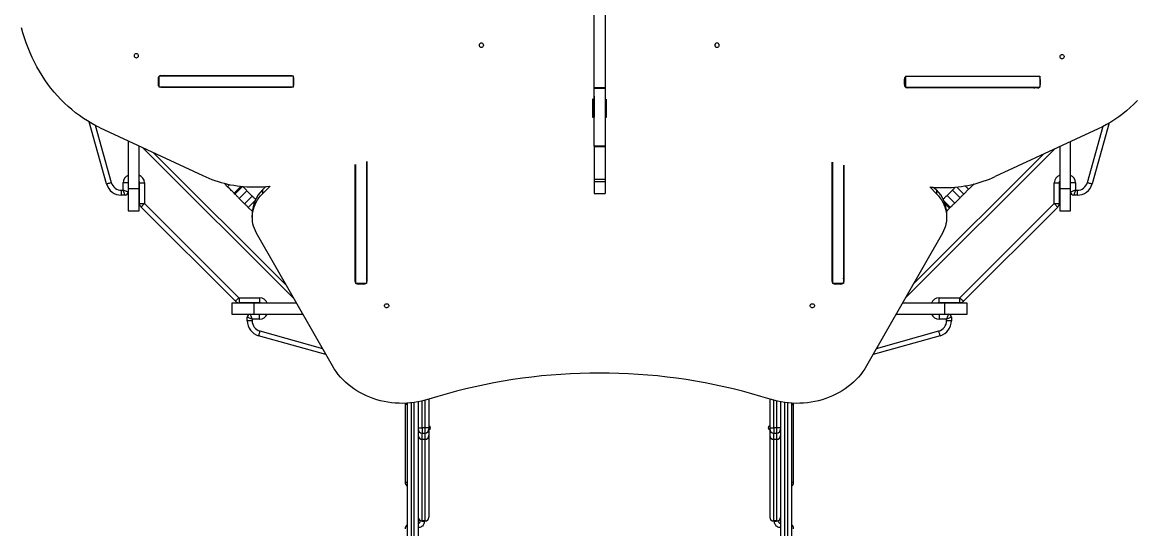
# Model space of a CAD drawing. Header units: millimetres. Extents: x -4205 to 5426, y -5663 to 3364.
# Drawn here: x -1367 to 783, y -961 to 18 of the extents above; entities that cross this region are included whole.
import ezdxf

# ---------------------------------------------------------------- set-up
doc = ezdxf.new("R2010")
doc.units = ezdxf.units.MM
for name, color, linetype in [('DIKOM_ОБЪЕКТ', 7, 'Continuous'), ('DIKOM_РАЗМЕР_ЗОНА', 7, 'Continuous'), ('DIKOM_РАЗМЕР_ОБЪЕКТА', 7, 'Continuous')]:
    doc.layers.add(name, color=color, linetype=linetype)
doc.styles.add('style1', font='arial.ttf', dxfattribs={"width": 0.8})
doc.dimstyles.new('1-50', dxfattribs={"dimtxt": 300, "dimasz": 200, "dimexe": 100, "dimexo": 0, "dimgap": 100, "dimtad": 1, "dimtxsty": 'style1', "dimcen": 200, "dimclrd": 7, "dimclre": 7, "dimclrt": 7, "dimadec": 1, "dimazin": 2, "dimtfac": 1, "dimtmove": 0, "dimatfit": 2, "dimfxl": 0, "dimlwd": 25, "dimlwe": 18, "dimarcsym": 0})

# ---------------------------------------------------------------- blocks, each defined once
blk = doc.blocks.new('*D9')
at = {"layer": 'Defpoints', "color": 0, "transparency": 16777216}
for p in [(2057.1, 1864), (4819.2, 1864), (-601.5, -2655.5)]:
    blk.add_point(p, dxfattribs=at)
at = {"layer": 'DIKOM_РАЗМЕР_ОБЪЕКТА', "color": 7, "lineweight": 18, "transparency": 16777216}
for p, q in [((2057.1, 1864), (4919.2, 1864)), ((-601.5, -2655.5), (4919.2, -2655.5))]:
    blk.add_line(p, q, dxfattribs=at)
at = {"layer": 'DIKOM_РАЗМЕР_ОБЪЕКТА', "color": 7, "lineweight": 25, "transparency": 16777216}
blk.add_line((4819.2, -2455.5), (4819.2, 1664), dxfattribs=at)
at = {"layer": 'DIKOM_РАЗМЕР_ОБЪЕКТА', "color": 7, "transparency": 16777216}
for points in [[(4785.9, 1664), (4852.6, 1664), (4819.2, 1864)], [(4785.9, -2455.5), (4852.6, -2455.5), (4819.2, -2655.5)]]:
    blk.add_solid(points, dxfattribs=at)
at = {"layer": 'DIKOM_РАЗМЕР_ОБЪЕКТА', "color": 7, "transparency": 16777216, "insert": (4566.1, -395.8), "char_height": 300, "attachment_point": 5, "rotation": 90, "style": 'style1'}
blk.add_mtext('4500', dxfattribs=at)
blk = doc.blocks.new('*D10')
at = {"layer": 'Defpoints', "color": 0, "transparency": 16777216}
for p in [(2415.1, 14.1), (-2704.9, -50.9), (2415.1, -4979.3)]:
    blk.add_point(p, dxfattribs=at)
at = {"layer": 'DIKOM_РАЗМЕР_ОБЪЕКТА', "color": 7, "lineweight": 18, "transparency": 16777216}
for p, q in [((2415.1, 14.1), (2415.1, -5079.3)), ((-2704.9, -50.9), (-2704.9, -5079.3))]:
    blk.add_line(p, q, dxfattribs=at)
at = {"layer": 'DIKOM_РАЗМЕР_ОБЪЕКТА', "color": 7, "lineweight": 25, "transparency": 16777216}
blk.add_line((-2504.9, -4979.3), (2215.1, -4979.3), dxfattribs=at)
at = {"layer": 'DIKOM_РАЗМЕР_ОБЪЕКТА', "color": 7, "transparency": 16777216}
for points in [[(-2504.9, -4946), (-2504.9, -5012.6), (-2704.9, -4979.3)], [(2215.1, -4946), (2215.1, -5012.6), (2415.1, -4979.3)]]:
    blk.add_solid(points, dxfattribs=at)
at = {"layer": 'DIKOM_РАЗМЕР_ОБЪЕКТА', "color": 7, "transparency": 16777216, "insert": (-218.1, -4726.1), "char_height": 300, "attachment_point": 5, "style": 'style1'}
blk.add_mtext('5100', dxfattribs=at)
blk = doc.blocks.new('*D11')
at = {"layer": 'Defpoints', "color": 0, "transparency": 16777216}
for p in [(2415.1, 3364), (-889.6, -4155.5), (5326.1, -4155.5)]:
    blk.add_point(p, dxfattribs=at)
at = {"layer": 'DIKOM_РАЗМЕР_ЗОНА', "color": 7, "lineweight": 18, "transparency": 16777216}
for p, q in [((2415.1, 3364), (5426.1, 3364)), ((-889.6, -4155.5), (5426.1, -4155.5))]:
    blk.add_line(p, q, dxfattribs=at)
at = {"layer": 'DIKOM_РАЗМЕР_ЗОНА', "color": 7, "lineweight": 25, "transparency": 16777216}
blk.add_line((5326.1, 3164), (5326.1, -3955.5), dxfattribs=at)
at = {"layer": 'DIKOM_РАЗМЕР_ЗОНА', "color": 7, "transparency": 16777216}
for points in [[(5292.8, 3164), (5359.4, 3164), (5326.1, 3364)], [(5292.8, -3955.5), (5359.4, -3955.5), (5326.1, -4155.5)]]:
    blk.add_solid(points, dxfattribs=at)
at = {"layer": 'DIKOM_РАЗМЕР_ЗОНА', "color": 7, "transparency": 16777216, "insert": (5072.9, -395.8), "char_height": 300, "attachment_point": 5, "rotation": 90, "style": 'style1'}
blk.add_mtext('7500', dxfattribs=at)
blk = doc.blocks.new('*D12')
at = {"layer": 'Defpoints', "color": 0, "transparency": 16777216}
for p in [(-4204.9, 38.2), (3915.1, 38.2), (3915.1, -5562.7)]:
    blk.add_point(p, dxfattribs=at)
at = {"layer": 'DIKOM_РАЗМЕР_ЗОНА', "color": 7, "lineweight": 18, "transparency": 16777216}
for p, q in [((-4204.9, 38.2), (-4204.9, -5662.7)), ((3915.1, 38.2), (3915.1, -5662.7))]:
    blk.add_line(p, q, dxfattribs=at)
at = {"layer": 'DIKOM_РАЗМЕР_ЗОНА', "color": 7, "lineweight": 25, "transparency": 16777216}
blk.add_line((-4004.9, -5562.7), (3715.1, -5562.7), dxfattribs=at)
at = {"layer": 'DIKOM_РАЗМЕР_ЗОНА', "color": 7, "transparency": 16777216}
for points in [[(-4004.9, -5529.4), (-4004.9, -5596), (-4204.9, -5562.7)], [(3715.1, -5529.4), (3715.1, -5596), (3915.1, -5562.7)]]:
    blk.add_solid(points, dxfattribs=at)
at = {"layer": 'DIKOM_РАЗМЕР_ЗОНА', "color": 7, "transparency": 16777216, "insert": (-144.9, -5309.5), "char_height": 300, "attachment_point": 5, "style": 'style1'}
blk.add_mtext('8100', dxfattribs=at)

msp = doc.modelspace()

# ---------------------------------------------------------------- linework, layer by layer
at = {"layer": 'DIKOM_ОБЪЕКТ', "color": 7, "linetype": 'Continuous', "lineweight": 15}
for p, q in [((-262.625, -108.251), (-262.625, 264.619)), ((-241.625, 264.619), (-241.625, -108.251)), ((-1103.179, -106.851), (-1103.179, -85.851)), ((-843.372, -85.851), (-1103.179, -85.851)), ((-847.737, -84.838), (-1099.82, -84.623)), ((-843.372, -106.851), (-843.372, -85.851)), ((338.121, -85.851), (338.121, -106.851)), ((338.121, -85.851), (597.929, -85.851)), ((340.624, -85.851), (341.372, -85.778)), ((341.095, -85.791), (376.519, -85.851)), ((341.372, -85.778), (384.019, -85.851)), ((597.929, -85.851), (597.929, -106.851)), ((-1105.02, -90.618), (-1105.027, -101.018)), ((-1103.179, -101.018), (-1105.027, -101.018)), ((-1103.179, -90.618), (-1105.02, -90.618)), ((-843.372, -106.851), (-1103.179, -106.851)), ((-1099.835, -107.022), (-847.821, -107.238)), ((-1092.335, -107.022), (-1099.835, -107.022)), ((-1092.335, -107.022), (-847.581, -107.232)), ((-842.621, -101.242), (-842.615, -90.842)), ((336.224, -102.169), (336.238, -91.769)), ((338.121, -106.851), (597.929, -106.851)), ((597.929, -92.218), (598.643, -92.218)), ((597.929, -102.618), (598.63, -102.618)), ((598.643, -92.218), (598.63, -102.618)), ((-263.125, -124.168), (-263.125, -146.851)), ((-241.625, -108.251), (-262.625, -108.251)), ((-262.625, -108.251), (-262.625, -108.694)), ((-262.625, -108.694), (-241.625, -108.694)), ((-262.625, -220.803), (-262.625, -108.694)), ((-241.625, -108.694), (-241.625, -108.251)), ((-241.625, -108.694), (-241.625, -220.803)), ((593.426, -108.609), (341.413, -108.178)), ((-266.125, -129.299), (-266.125, -146.851)), ((-266.125, -146.851), (-263.125, -146.851)), ((-266.125, -146.851), (-266.125, -164.851)), ((-263.125, -146.851), (-263.125, -164.851)), ((-241.625, -146.851), (-239.125, -146.851)), ((-239.125, -146.851), (-239.125, -130.299)), ((-239.125, -164.851), (-239.125, -146.851)), ((-266.125, -164.851), (-263.125, -164.851)), ((-241.625, -164.851), (-239.125, -164.851)), ((-1204.594, -293.938), (-1238.101, -174.27)), ((-1226.411, -180.787), (-1195.446, -291.376)), ((-1216.68, -185.596), (-1018.531, -278.057)), ((710.167, -187.636), (511.794, -279.61)), ((689.728, -291.38), (720.151, -182.725)), ((731.834, -176.232), (698.876, -293.942)), ((-1162.859, -210.71), (-1162.859, -303.164)), ((657.141, -303.169), (657.141, -212.221)), ((-1141.859, -303.164), (-1141.859, -220.509)), ((-1134.8, -223.803), (-842.308, -516.295)), ((-1113.588, -233.701), (-857.356, -489.934)), ((-241.625, -220.803), (-262.625, -220.803)), ((-262.625, -220.803), (-262.625, -222.273)), ((-241.625, -222.273), (-262.625, -222.273)), ((-262.625, -222.273), (-262.625, -285.433)), ((-241.625, -220.803), (-241.625, -222.273)), ((-241.625, -222.273), (-241.625, -285.433)), ((337.684, -515.2), (626.419, -226.465)), ((352.731, -488.839), (605.326, -236.245)), ((636.141, -221.958), (636.141, -303.169)), ((-724.325, -482.507), (-724.325, -256.791)), ((-723.625, -256.601), (-723.625, -486.404)), ((-702.625, -250.918), (-702.625, -486.404)), ((-701.925, -250.728), (-701.925, -482.507)), ((196.675, -482.507), (196.675, -251.881)), ((197.375, -252.073), (197.375, -486.404)), ((218.375, -257.813), (218.375, -486.404)), ((219.075, -258.004), (219.075, -482.507)), ((-1172.359, -306.349), (-1172.359, -291.849)), ((-1162.859, -291.849), (-1172.359, -291.849)), ((-1140.859, -291.849), (-1131.359, -291.849)), ((-1140.859, -331.707), (-1140.859, -291.849)), ((-1131.359, -291.849), (-1131.359, -331.707)), ((-970.663, -299.631), (-977.522, -292.772)), ((-970.663, -299.631), (-966.37, -295.338)), ((-958.167, -312.128), (-944.716, -298.677)), ((-956.501, -313.793), (-941.683, -298.974)), ((-921.189, -299.909), (-913.689, -299.909)), ((-903.558, -313.241), (-888.771, -298.455)), ((-903.558, -305.741), (-897.115, -299.298)), ((-241.625, -285.433), (-262.625, -285.433)), ((-262.625, -285.433), (-262.625, -290.092)), ((-241.625, -290.092), (-262.625, -290.092)), ((-262.625, -290.092), (-262.625, -312.323)), ((-241.625, -285.433), (-241.625, -290.092)), ((-241.625, -290.092), (-241.625, -312.323)), ((385.072, -300.005), (398.309, -313.241)), ((393.336, -300.768), (398.309, -305.741)), ((450.803, -313.773), (437.15, -300.12)), ((460.194, -304.381), (453.681, -297.868)), ((625.641, -331.736), (625.641, -291.853)), ((625.641, -291.853), (635.141, -291.853)), ((635.141, -291.853), (635.141, -331.736)), ((666.641, -291.853), (657.141, -291.853)), ((666.641, -291.853), (666.641, -306.353)), ((-1175.706, -306.349), (-1172.359, -306.349)), ((-1175.706, -315.849), (-1175.706, -306.349)), ((-1168.859, -315.849), (-1175.706, -315.849)), ((-1162.859, -303.164), (-1141.859, -303.164)), ((-1162.859, -303.164), (-1162.859, -345.849)), ((-1141.859, -345.849), (-1141.859, -303.164)), ((-956.501, -313.793), (-958.167, -312.128)), ((-948.215, -322.079), (-933.366, -307.23)), ((-937.934, -332.361), (-948.215, -322.079)), ((-937.934, -332.361), (-923.085, -317.511)), ((-923.085, -317.511), (-933.366, -307.23)), ((-903.558, -305.741), (-903.558, -313.241)), ((-262.625, -312.323), (-241.625, -312.323)), ((398.309, -305.741), (398.309, -313.241)), ((407.487, -301.214), (414.987, -301.214)), ((428.8, -306.078), (418.518, -316.359)), ((433.368, -331.208), (418.518, -316.359)), ((443.649, -320.927), (428.8, -306.078)), ((443.649, -320.927), (433.368, -331.208)), ((460.194, -304.381), (450.803, -313.773)), ((636.141, -303.169), (657.141, -303.169)), ((636.141, -303.169), (636.141, -345.853)), ((657.141, -345.853), (657.141, -303.169)), ((669.987, -315.853), (663.141, -315.853)), ((666.641, -306.353), (669.987, -306.353)), ((669.987, -306.353), (669.987, -315.853)), ((-1140.859, -331.707), (-1131.359, -331.707)), ((-955.815, -520.923), (-1137.931, -338.777)), ((-1131.213, -332.061), (-949.097, -514.206)), ((-930.78, -339.515), (-917.955, -326.69)), ((-922.965, -347.329), (-930.78, -339.515)), ((425.082, -339.494), (413.025, -327.438)), ((423.416, -341.16), (414.965, -332.709)), ((425.082, -339.494), (423.416, -341.16)), ((443.349, -514.206), (625.494, -332.09)), ((632.211, -338.808), (450.066, -520.924)), ((625.641, -331.736), (635.141, -331.736)), ((-1162.859, -345.849), (-1141.859, -345.849)), ((-923.083, -351.097), (-923.083, -358.597)), ((417.834, -358.597), (417.834, -351.097)), ((636.141, -345.853), (657.141, -345.853)), ((-768.244, -646.047), (-914.799, -389.299)), ((409.55, -389.299), (262.995, -646.047)), ((-702.625, -486.404), (-723.625, -486.404)), ((-718.325, -486.404), (-718.325, -487.703)), ((-707.925, -487.703), (-718.325, -487.703)), ((-707.925, -486.404), (-707.925, -487.703)), ((218.375, -486.404), (197.375, -486.404)), ((202.675, -486.404), (202.675, -487.703)), ((213.075, -487.703), (202.675, -487.703)), ((213.075, -486.404), (213.075, -487.703)), ((-948.744, -514.352), (-908.86, -514.352)), ((-948.744, -514.352), (-948.744, -523.852)), ((-908.86, -514.352), (-908.86, -523.852)), ((403.137, -514.352), (442.995, -514.352)), ((403.137, -523.852), (403.137, -514.352)), ((442.995, -523.852), (442.995, -514.352)), ((-962.86, -524.852), (-962.86, -545.852)), ((-920.176, -524.852), (-962.86, -524.852)), ((-908.86, -523.852), (-948.744, -523.852)), ((-920.176, -524.852), (-920.176, -545.852)), ((-837.424, -524.852), (-920.176, -524.852)), ((414.453, -524.852), (332.175, -524.852)), ((442.995, -523.852), (403.137, -523.852)), ((414.453, -545.852), (414.453, -524.852)), ((457.137, -524.852), (414.453, -524.852)), ((457.137, -545.852), (457.137, -524.852)), ((-962.86, -545.852), (-920.176, -545.852)), ((-932.86, -558.698), (-932.86, -551.852)), ((-923.36, -558.698), (-932.86, -558.698)), ((-923.36, -555.352), (-923.36, -558.698)), ((-908.86, -555.352), (-923.36, -555.352)), ((-920.176, -545.852), (-825.436, -545.852)), ((-908.86, -555.352), (-908.86, -545.852)), ((320.187, -545.852), (414.453, -545.852)), ((403.137, -545.852), (403.137, -555.352)), ((417.637, -555.352), (403.137, -555.352)), ((414.453, -545.852), (457.137, -545.852)), ((417.637, -558.698), (417.637, -555.352)), ((427.137, -558.698), (417.637, -558.698)), ((427.137, -551.852), (427.137, -558.698)), ((-908.387, -578.439), (-787.517, -612.283)), ((282.358, -612.125), (402.665, -578.439)), ((-780.814, -624.025), (-910.949, -587.587)), ((405.226, -587.587), (275.655, -623.867)), ((-627.859, -720.852), (-627.859, -870.852)), ((-623.859, -720.852), (-627.859, -720.852)), ((-623.859, -718.1), (-623.859, -1547.852)), ((-615.859, -1547.852), (-615.859, -717.454)), ((-610.859, -716.859), (-610.859, -1547.852)), ((-602.859, -715.595), (-602.859, -1547.852)), ((-602.859, -715.595), (-602.859, -765.852)), ((-594.859, -765.852), (-594.859, -713.935)), ((-589.859, -712.691), (-589.859, -765.852)), ((-581.859, -710.355), (-581.859, -765.852)), ((76.141, -710.206), (76.141, -765.852)), ((84.141, -765.852), (84.141, -712.566)), ((89.141, -713.826), (89.141, -765.852)), ((97.141, -715.508), (97.141, -1547.852)), ((97.141, -715.508), (97.141, -765.852)), ((105.141, -1547.852), (105.141, -716.795)), ((110.141, -717.404), (110.141, -1547.852)), ((118.141, -718.072), (118.141, -1547.852)), ((118.141, -720.852), (122.141, -720.852)), ((122.141, -870.852), (122.141, -720.852)), ((-602.859, -765.852), (-594.859, -765.852)), ((-594.859, -765.852), (-594.859, -775.852)), ((-589.859, -765.852), (-594.859, -765.852)), ((-589.859, -765.852), (-589.859, -775.852)), ((-581.859, -765.852), (-589.859, -765.852)), ((76.141, -765.852), (84.141, -765.852)), ((84.141, -765.852), (84.141, -775.852)), ((89.141, -765.852), (84.141, -765.852)), ((89.141, -765.852), (89.141, -775.852)), ((97.141, -765.852), (89.141, -765.852)), ((-594.859, -775.852), (-589.859, -775.852)), ((-594.859, -787.914), (-594.859, -775.852)), ((-594.859, -787.914), (-589.859, -787.914)), ((-594.859, -945.747), (-594.859, -787.914)), ((-589.859, -775.852), (-589.859, -787.914)), ((-589.859, -787.914), (-589.859, -945.747)), ((-581.859, -780.396), (-581.859, -938.229)), ((76.141, -780.396), (76.141, -938.229)), ((84.141, -775.852), (89.141, -775.852)), ((84.141, -787.914), (84.141, -775.852)), ((84.141, -787.914), (89.141, -787.914)), ((84.141, -945.747), (84.141, -787.914)), ((89.141, -775.852), (89.141, -787.914)), ((89.141, -787.914), (89.141, -945.747)), ((-627.859, -870.852), (-623.859, -870.852)), ((118.141, -870.852), (122.141, -870.852)), ((-589.859, -945.747), (-594.859, -945.747)), ((-594.859, -945.747), (-594.859, -946.35)), ((-589.859, -945.747), (-589.859, -946.35)), ((89.141, -945.747), (84.141, -945.747)), ((84.141, -945.747), (84.141, -946.35)), ((89.141, -945.747), (89.141, -946.35)), ((-594.859, -946.35), (-589.859, -946.35)), ((84.141, -946.35), (89.141, -946.35))]:
    msp.add_line(p, q, dxfattribs=at)
at = {"layer": 'DIKOM_ОБЪЕКТ', "color": 7, "linetype": 'Continuous', "lineweight": 15, "flags": 128}
for points in [[(-1216.68, -185.596), (-1224.966, -181.536), (-1233.125, -177.146), (-1241.148, -172.433), (-1249.024, -167.401), (-1256.745, -162.058), (-1264.301, -156.409), (-1271.682, -150.461), (-1278.881, -144.222), (-1285.888, -137.698), (-1292.696, -130.898), (-1299.295, -123.829), (-1305.679, -116.501), (-1311.838, -108.922), (-1317.767, -101.102), (-1323.457, -93.048), (-1328.903, -84.772), (-1334.097, -76.283), (-1339.033, -67.592), (-1343.705, -58.708), (-1348.108, -49.643), (-1352.236, -40.407), (-1356.085, -31.011), (-1359.65, -21.467), (-1362.926, -11.787), (-1365.91, -1.981), (-1368.598, 7.939)], [(-480.619, -21.451), (-479.546, -21.63), (-478.559, -22.151), (-477.74, -22.972), (-477.154, -24.026), (-476.85, -25.228), (-476.85, -26.481), (-477.157, -27.682), (-477.744, -28.735), (-478.564, -29.555), (-479.551, -30.074), (-480.625, -30.251), (-481.698, -30.072), (-482.684, -29.551), (-483.503, -28.73), (-484.089, -27.676), (-484.394, -26.474), (-484.393, -25.222), (-484.087, -24.02), (-483.5, -22.967), (-482.68, -22.148), (-481.693, -21.629), (-480.619, -21.451)], [(-25.635, -30.25), (-26.708, -30.07), (-27.694, -29.548), (-28.513, -28.727), (-29.098, -27.672), (-29.402, -26.47), (-29.4, -25.218), (-29.093, -24.017), (-28.505, -22.964), (-27.684, -22.145), (-26.697, -21.627), (-25.623, -21.45), (-24.55, -21.63), (-23.564, -22.152), (-22.746, -22.974), (-22.161, -24.029), (-21.857, -25.231), (-21.858, -26.483), (-22.165, -27.684), (-22.753, -28.737), (-23.574, -29.555), (-24.561, -30.074), (-25.635, -30.25)], [(-1146.991, -41.882), (-1145.918, -42.061), (-1144.932, -42.582), (-1144.112, -43.403), (-1143.527, -44.457), (-1143.222, -45.659), (-1143.223, -46.911), (-1143.529, -48.113), (-1144.116, -49.166), (-1144.936, -49.985), (-1145.923, -50.504), (-1146.997, -50.682), (-1148.07, -50.503), (-1149.057, -49.981), (-1149.876, -49.161), (-1150.461, -48.107), (-1150.766, -46.905), (-1150.765, -45.652), (-1150.459, -44.451), (-1149.872, -43.398), (-1149.052, -42.578), (-1148.065, -42.059), (-1146.991, -41.882)], [(-29.379, -25.07), (-29.357, -25.225), (-29.319, -25.857)], [(640.697, -52.389), (639.623, -52.209), (638.637, -51.687), (637.819, -50.866), (637.234, -49.811), (636.93, -48.609), (636.931, -47.357), (637.238, -46.156), (637.826, -45.103), (638.647, -44.284), (639.634, -43.766), (640.708, -43.589), (641.781, -43.77), (642.767, -44.291), (643.586, -45.113), (644.171, -46.168), (644.475, -47.37), (644.473, -48.622), (644.166, -49.823), (643.578, -50.876), (642.758, -51.694), (641.77, -52.213), (640.697, -52.389)], [(-1099.835, -107.022), (-1100.848, -106.906), (-1101.063, -106.851)], [(-1092.335, -107.022), (-1093.348, -106.906), (-1093.563, -106.851)], [(-845.982, -106.851), (-846.807, -107.123), (-847.821, -107.238)], [(786.296, -133.124), (779.475, -139.908), (772.455, -146.415), (765.243, -152.637), (757.849, -158.567), (750.282, -164.197), (742.55, -169.522), (734.663, -174.534), (726.63, -179.227), (718.462, -183.596), (710.167, -187.636)], [(-1204.594, -293.938), (-1204.419, -293.888), (-1203.898, -293.743), (-1203.053, -293.506), (-1201.915, -293.187), (-1200.529, -292.799), (-1198.947, -292.356), (-1197.231, -291.876), (-1195.446, -291.376)], [(-958.167, -312.128), (-959.353, -310.942), (-960.692, -309.602), (-962.164, -308.13), (-963.747, -306.548), (-965.414, -304.88), (-967.141, -303.154), (-968.899, -301.395), (-970.663, -299.631)], [(-933.366, -307.23), (-934.552, -306.044), (-935.724, -304.872), (-936.865, -303.73), (-937.963, -302.633), (-939.003, -301.592), (-939.973, -300.623), (-940.859, -299.736), (-941.652, -298.944)], [(434.512, -300.365), (434.391, -300.487), (433.534, -301.343), (432.637, -302.241), (431.707, -303.171), (430.752, -304.126), (429.78, -305.097), (428.8, -306.078)], [(470.323, -294.253), (468.941, -295.634), (467.567, -297.009), (466.213, -298.362), (464.893, -299.682), (463.62, -300.956), (462.404, -302.171), (461.259, -303.317), (460.194, -304.381)], [(689.728, -291.38), (691.512, -291.88), (693.228, -292.361), (694.81, -292.803), (696.196, -293.192), (697.334, -293.51), (698.179, -293.747), (698.7, -293.893), (698.876, -293.942)], [(-1162.859, -309.849), (-1163.004, -309.795), (-1163.432, -309.638), (-1164.132, -309.38), (-1165.082, -309.03), (-1166.253, -308.598), (-1167.609, -308.099), (-1169.11, -307.546), (-1170.71, -306.956), (-1172.359, -306.349)], [(-1168.859, -315.849), (-1168.913, -315.704), (-1169.07, -315.276), (-1169.328, -314.576), (-1169.678, -313.626), (-1170.11, -312.455), (-1170.609, -311.099), (-1171.162, -309.598), (-1171.752, -307.998), (-1172.359, -306.349)], [(-948.215, -322.079), (-949.402, -320.893), (-950.573, -319.721), (-951.715, -318.58), (-952.813, -317.482), (-953.853, -316.442), (-954.822, -315.472), (-955.709, -314.586), (-956.501, -313.793)], [(-916.673, -323.923), (-916.685, -323.911), (-917.494, -323.102), (-918.35, -322.245), (-919.248, -321.348), (-920.178, -320.418), (-921.133, -319.463), (-922.105, -318.491), (-923.085, -317.511)], [(-914.799, -389.299), (-917.073, -384.945), (-918.994, -380.465), (-920.554, -375.881), (-921.745, -371.215), (-922.563, -366.489), (-923.002, -361.725), (-923.061, -356.946), (-922.739, -352.176), (-922.039, -347.436), (-920.962, -342.749), (-919.515, -338.137), (-917.705, -333.623), (-915.54, -329.227), (-913.029, -324.971), (-910.186, -320.876), (-907.024, -316.959), (-903.558, -313.241)], [(398.309, -313.241), (401.775, -316.959), (404.937, -320.876), (407.78, -324.971), (410.291, -329.227), (412.456, -333.623), (414.266, -338.137), (415.713, -342.749), (416.79, -347.436), (417.49, -352.176), (417.812, -356.946), (417.753, -361.725), (417.314, -366.489), (416.496, -371.215), (415.305, -375.881), (413.745, -380.465), (411.824, -384.945), (409.55, -389.299)], [(418.518, -316.359), (417.332, -317.545), (416.161, -318.717), (415.019, -319.858), (413.921, -320.956), (412.881, -321.996), (411.911, -322.966), (411.268, -323.609)], [(450.803, -313.773), (450.049, -314.527), (449.24, -315.336), (448.383, -316.193), (447.486, -317.09), (446.556, -318.02), (445.601, -318.975), (444.629, -319.947), (443.649, -320.927)], [(666.641, -306.353), (664.787, -307.036), (663.005, -307.692), (661.363, -308.297), (659.923, -308.828), (658.742, -309.263), (657.864, -309.586), (657.323, -309.786), (657.141, -309.853)], [(666.641, -306.353), (665.958, -308.206), (665.301, -309.988), (664.696, -311.631), (664.166, -313.07), (663.731, -314.252), (663.407, -315.13), (663.208, -315.67), (663.141, -315.853)], [(-1131.213, -332.061), (-1132.524, -333.371), (-1133.784, -334.631), (-1134.945, -335.792), (-1135.963, -336.81), (-1136.799, -337.645), (-1137.42, -338.266), (-1137.802, -338.648), (-1137.931, -338.777)], [(-930.78, -339.515), (-931.534, -338.76), (-932.343, -337.952), (-933.2, -337.095), (-934.097, -336.197), (-935.027, -335.267), (-935.982, -334.312), (-936.954, -333.341), (-937.934, -332.361)], [(423.416, -341.16), (422.23, -342.346), (420.891, -343.685), (419.418, -345.157), (417.836, -346.74), (417.687, -346.889)], [(433.368, -331.208), (432.181, -332.394), (431.01, -333.566), (429.868, -334.708), (428.77, -335.805), (427.73, -336.846), (426.761, -337.815), (425.874, -338.702), (425.082, -339.494)], [(625.494, -332.09), (626.805, -333.401), (628.065, -334.661), (629.226, -335.822), (630.244, -336.84), (631.079, -337.676), (631.7, -338.297), (632.082, -338.679), (632.211, -338.808)], [(-949.097, -514.206), (-950.408, -515.516), (-951.668, -516.776), (-952.829, -517.937), (-953.847, -518.955), (-954.683, -519.791), (-955.304, -520.411), (-955.686, -520.794), (-955.815, -520.923)], [(443.349, -514.206), (444.659, -515.516), (445.919, -516.777), (447.081, -517.938), (448.099, -518.956), (448.934, -519.792), (449.555, -520.413), (449.937, -520.795), (450.066, -520.924)], [(-668.025, -529.706), (-667.847, -528.632), (-667.326, -527.645), (-666.506, -526.826), (-665.453, -526.239), (-664.251, -525.934), (-662.999, -525.934), (-661.797, -526.239), (-660.744, -526.826), (-659.923, -527.645), (-659.403, -528.632), (-659.225, -529.706), (-659.403, -530.779), (-659.923, -531.766), (-660.744, -532.585), (-661.797, -533.172), (-662.999, -533.477), (-664.251, -533.477), (-665.453, -533.172), (-666.506, -532.585), (-667.326, -531.766), (-667.847, -530.779), (-668.025, -529.706)], [(153.975, -529.706), (154.153, -528.632), (154.674, -527.645), (155.494, -526.826), (156.547, -526.239), (157.749, -525.934), (159.001, -525.934), (160.203, -526.239), (161.256, -526.826), (162.077, -527.645), (162.597, -528.632), (162.775, -529.706), (162.597, -530.779), (162.077, -531.766), (161.256, -532.585), (160.203, -533.172), (159.001, -533.477), (157.749, -533.477), (156.547, -533.172), (155.494, -532.585), (154.674, -531.766), (154.153, -530.779), (153.975, -529.706)], [(-923.36, -555.352), (-925.213, -554.669), (-926.995, -554.013), (-928.638, -553.408), (-930.078, -552.877), (-931.259, -552.442), (-932.137, -552.119), (-932.677, -551.919), (-932.86, -551.852)], [(-923.36, -555.352), (-924.043, -553.499), (-924.699, -551.717), (-925.305, -550.074), (-925.835, -548.635), (-926.27, -547.453), (-926.594, -546.575), (-926.793, -546.035), (-926.86, -545.852)], [(421.137, -545.852), (421.084, -545.997), (420.926, -546.425), (420.668, -547.125), (420.318, -548.075), (419.887, -549.246), (419.387, -550.602), (418.834, -552.103), (418.245, -553.703), (417.637, -555.352)], [(427.137, -551.852), (426.993, -551.905), (426.564, -552.063), (425.864, -552.321), (424.915, -552.671), (423.744, -553.102), (422.387, -553.602), (420.886, -554.155), (419.287, -554.744), (417.637, -555.352)], [(-908.387, -578.439), (-908.887, -580.224), (-909.368, -581.94), (-909.811, -583.522), (-910.199, -584.908), (-910.517, -586.046), (-910.754, -586.891), (-910.9, -587.412), (-910.949, -587.587)], [(405.226, -587.587), (405.177, -587.412), (405.031, -586.891), (404.794, -586.046), (404.476, -584.908), (404.088, -583.522), (403.645, -581.94), (403.164, -580.224), (402.665, -578.439)], [(-582.119, -710.437), (-589.046, -712.474), (-596.08, -714.215), (-603.204, -715.657), (-610.4, -716.797), (-617.652, -717.631), (-624.942, -718.158), (-632.254, -718.377), (-639.568, -718.287), (-646.87, -717.888), (-654.14, -717.181), (-661.361, -716.168), (-668.517, -714.852), (-675.59, -713.235), (-682.564, -711.321), (-689.422, -709.115), (-696.147, -706.622), (-702.724, -703.848), (-709.138, -700.799), (-715.371, -697.483), (-721.411, -693.909), (-727.242, -690.083), (-732.851, -686.015), (-738.225, -681.716), (-743.35, -677.195), (-748.214, -672.463), (-752.806, -667.531), (-757.115, -662.411), (-761.13, -657.115), (-764.843, -651.656), (-768.244, -646.047)], [(76.87, -710.437), (59.263, -705.013), (41.538, -699.887), (23.7, -695.061), (5.757, -690.539), (-12.284, -686.321), (-30.418, -682.408), (-48.636, -678.803), (-66.932, -675.508), (-85.299, -672.522), (-103.729, -669.847), (-122.217, -667.485), (-140.754, -665.435), (-159.334, -663.7), (-177.949, -662.279), (-196.593, -661.174), (-215.258, -660.384), (-233.938, -659.91), (-252.624, -659.752), (-271.311, -659.91), (-289.991, -660.384), (-308.656, -661.174), (-327.3, -662.279), (-345.915, -663.7), (-364.495, -665.435), (-383.032, -667.485), (-401.52, -669.847), (-419.95, -672.522), (-438.317, -675.508), (-456.613, -678.803), (-474.831, -682.408), (-492.965, -686.321), (-511.006, -690.539), (-528.949, -695.061), (-546.787, -699.887), (-564.512, -705.013), (-582.119, -710.437)], [(262.995, -646.047), (259.594, -651.656), (255.881, -657.115), (251.866, -662.411), (247.557, -667.531), (242.965, -672.463), (238.101, -677.195), (232.976, -681.716), (227.602, -686.015), (221.993, -690.083), (216.162, -693.909), (210.122, -697.483), (203.889, -700.799), (197.475, -703.848), (190.898, -706.622), (184.173, -709.115), (177.315, -711.321), (170.341, -713.235), (163.268, -714.852), (156.112, -716.168), (148.891, -717.181), (141.621, -717.888), (134.319, -718.287), (127.005, -718.377), (119.693, -718.158), (112.403, -717.631), (105.151, -716.797), (97.955, -715.657), (90.831, -714.215), (83.797, -712.474), (76.87, -710.437)], [(-627.52, -718.271), (-627.667, -718.901), (-627.859, -720.852)], [(122.141, -720.852), (121.949, -718.901), (121.797, -718.253)], [(-602.859, -942.852), (-601.623, -943.048), (-601.218, -943.204)], [(95.499, -943.204), (95.905, -943.048), (97.141, -942.852)]]:
    msp.add_lwpolyline(points, dxfattribs=at)
at = {"layer": 'DIKOM_ОБЪЕКТ', "color": 7, "linetype": 'Continuous', "lineweight": 15}
for centre, radius, start, end in [((-471.868, -25.851), 5.064, 171.128585, 188.871415), ((-471.868, -25.851), 5.064, 171.128249, 188.871751), ((-34.382, -25.85), 5.064, 351.127345, 8.872655), ((-1138.234, -46.282), 5.071, 171.139966, 188.860034), ((631.95, -47.989), 5.063, 351.126559, 8.873441), ((-1099.768, -89.421), 4.799, 90.626553, 131.935991), ((-1092.257, -89.436), 4.817, 93.608234, 131.905646), ((-847.847, -89.566), 4.729, 51.765165, 88.667652), ((-1098.64, -101.116), 6.388, 179.11763, 224.710933), ((-1098.674, -90.512), 6.347, 135.222667, 180.960593), ((-849.314, -90.813), 6.699, 359.749515, 27.508105), ((-849.319, -101.263), 6.698, 332.613489, 0.179286), ((341.856, -102.551), 5.645, 176.121784, 265.497374), ((342.578, -91.666), 6.341, 134.65844, 180.930847), ((585.823, -103.677), 4.94, 275.134671, 320.013155), ((593.334, -103.681), 4.929, 271.068522, 319.968454), ((591.936, -92.185), 6.707, 359.719359, 26.688288), ((591.922, -102.633), 6.708, 333.565848, 0.1305), ((-1156.859, -291.849), 15.5, 112.773996, 180), ((-1146.859, -291.849), 15.5, 0, 71.180937), ((-920.673, -69.88), 230.03, 244.823124, 269.871497), ((641.141, -291.853), 15.5, 108.819063, 180), ((651.141, -291.853), 15.5, 0, 67.226004), ((-1175.706, -285.849), 30, 195.642246, 270), ((-1175.706, -285.849), 20.5, 195.642246, 270), ((-1146.859, -291.849), 6, 0, 33.55731), ((-913.698, -74.604), 225.305, 270.002107, 276.088075), ((407.492, -75.982), 225.231, 264.647129, 269.998764), ((414.591, -71.739), 229.475, 270.098872, 295.061345), ((641.141, -291.853), 6, 146.44269, 180), ((669.987, -285.853), 20.5, 270, 344.357754), ((669.987, -285.853), 30, 270, 344.357754), ((-1168.859, -309.849), 6, 270, 0), ((-858.773, -351.901), 64.315, 134.133117, 179.283122), ((353.93, -351.727), 63.907, 0.564743, 46.019018), ((663.141, -309.853), 6, 180, 270), ((-1130.859, -331.707), 10, 180, 224.995366), ((-1130.859, -331.707), 0.5, 180, 224.995366), ((625.141, -331.736), 0.5, 314.995367, 0), ((625.141, -331.736), 10, 314.995367, 0), ((-719.653, -474.983), 4.672, 180.297947, 211.770543), ((-719.653, -482.483), 4.672, 180.297947, 211.770543), ((-718.382, -481.166), 6.537, 233.249778, 270.501272), ((-707.868, -481.166), 6.537, 269.498543, 306.750406), ((-706.597, -474.983), 4.673, 328.230781, 359.700729), ((-706.597, -482.483), 4.673, 328.230781, 359.700729), ((201.347, -474.983), 4.672, 180.297917, 211.771868), ((201.347, -482.483), 4.672, 180.297917, 211.771868), ((202.618, -481.166), 6.537, 233.249778, 270.501272), ((213.132, -481.166), 6.537, 269.498728, 306.750222), ((214.403, -474.983), 4.673, 328.230781, 359.700729), ((214.403, -482.483), 4.673, 328.230781, 359.700729), ((-948.744, -513.852), 0.5, 224.995366, 270), ((-908.86, -529.852), 15.5, 18.819063, 90), ((403.137, -529.852), 15.5, 90, 161.180937), ((442.995, -513.852), 0.5, 270, 314.995367), ((-948.744, -513.852), 10, 224.995366, 270), ((-908.86, -529.852), 6, 56.44269, 90), ((-663.625, -520.946), 5.071, 261.13951, 278.86049), ((158.375, -520.945), 5.071, 261.140277, 278.859723), ((403.137, -529.852), 6, 90, 123.55731), ((442.995, -513.852), 10, 270, 314.995367), ((-926.86, -551.852), 6, 90, 180), ((-902.86, -558.698), 30, 180, 254.357754), ((-902.86, -558.698), 20.5, 180, 254.357754), ((-908.86, -539.852), 15.5, 270, 337.226004), ((403.137, -539.852), 15.5, 202.773996, 270), ((397.137, -558.698), 20.5, 285.642246, 0), ((397.137, -558.698), 30, 285.642246, 0), ((421.137, -551.852), 6, 0, 90), ((-594.859, -767.852), 8, 180, 270), ((-589.859, -767.852), 8, 270, 0), ((-582.859, -765.852), 4, 281.020471, 75.522488), ((77.141, -765.852), 4, 104.477512, 258.979529), ((84.141, -767.852), 8, 180, 270), ((89.141, -767.852), 8, 270, 0), ((-595.093, -780.147), 7.77, 181.83534, 271.725937), ((-589.625, -780.147), 7.77, 268.274162, 358.164348), ((83.907, -780.147), 7.77, 181.835652, 271.725838), ((89.375, -780.147), 7.77, 268.274063, 358.16466), ((-617.859, -870.852), 10, 180, 233.130102), ((112.141, -870.852), 10, 306.869898, 0), ((-595.093, -937.98), 7.77, 181.836267, 271.725917), ((-594.859, -938.35), 8, 180, 270), ((-602.859, -946.852), 4, 270, 27.711877), ((-589.625, -937.98), 7.77, 268.274182, 358.163422), ((-589.859, -938.35), 8, 270, 0), ((83.907, -937.98), 7.77, 181.836578, 271.725818), ((84.141, -938.35), 8, 180, 270), ((89.375, -937.98), 7.77, 268.274083, 358.163733), ((89.141, -938.35), 8, 270, 0), ((97.141, -946.852), 4, 152.288124, 270), ((-617.859, -960.852), 10, 126.869898, 180), ((112.141, -960.852), 10, 0, 53.130102)]:
    msp.add_arc(centre, radius, start, end, dxfattribs=at)
for points, knots in [([(-602.859, -765.852), (-602.859, -766.104), (-602.859, -766.492), (-602.859, -766.958), (-602.859, -767.276), (-602.859, -767.535), (-602.859, -767.784), (-602.859, -767.825), (-602.859, -767.852)], [0, 0, 0, 0, 0.23946008, 0.36963649, 0.49999992, 0.63021191, 0.76055863, 1, 1, 1, 1]), ([(-581.859, -765.852), (-581.859, -766.104), (-581.859, -766.492), (-581.859, -766.958), (-581.859, -767.276), (-581.859, -767.535), (-581.859, -767.784), (-581.859, -767.825), (-581.859, -767.852)], [0, 0, 0, 0, 0.23946008, 0.36963649, 0.49999992, 0.63021191, 0.76055863, 1, 1, 1, 1]), ([(-581.859, -767.852), (-581.859, -767.95), (-581.859, -768.145), (-581.859, -769.716), (-581.859, -772.242), (-581.859, -775.71), (-581.859, -778.836), (-581.859, -780.396)], [0, 0, 0, 0, 0.19960316, 0.39979792, 0.6001945, 0.80039437, 1, 1, 1, 1]), ([(76.141, -765.852), (76.141, -766.104), (76.141, -766.492), (76.141, -766.958), (76.141, -767.276), (76.141, -767.535), (76.141, -767.784), (76.141, -767.825), (76.141, -767.852)], [0, 0, 0, 0, 0.23946008, 0.36963649, 0.49999992, 0.63021191, 0.76055863, 1, 1, 1, 1]), ([(76.141, -767.852), (76.141, -767.95), (76.141, -768.145), (76.141, -769.716), (76.141, -772.242), (76.141, -775.71), (76.141, -778.836), (76.141, -780.396)], [0, 0, 0, 0, 0.19960316, 0.39979792, 0.6001945, 0.80039437, 1, 1, 1, 1]), ([(97.141, -765.852), (97.141, -766.104), (97.141, -766.492), (97.141, -766.958), (97.141, -767.276), (97.141, -767.535), (97.141, -767.784), (97.141, -767.825), (97.141, -767.852)], [0, 0, 0, 0, 0.23946008, 0.36963649, 0.49999992, 0.63021191, 0.76055863, 1, 1, 1, 1]), ([(-601.87, -941.989), (-601.978, -942.068), (-602.397, -942.379), (-602.731, -942.734), (-602.817, -942.813), (-602.859, -942.852)], [0, 0, 0, 0, 0.14656727, 0.57366148, 1, 1, 1, 1]), ([(96.115, -941.961), (96.236, -942.05), (96.67, -942.371), (97.014, -942.735), (97.098, -942.813), (97.141, -942.852)], [0, 0, 0, 0, 0.16120579, 0.58097501, 1, 1, 1, 1]), ([(-591.002, -946.35), (-590.948, -946.799), (-590.752, -948.417), (-591.53, -951.198), (-593.251, -954.362), (-595.949, -956.881), (-599.27, -958.544), (-601.681, -958.751), (-602.859, -958.852)], [0, 0, 0, 0, 0.07004727, 0.25258894, 0.43513179, 0.6262941, 0.8174576, 1, 1, 1, 1]), ([(97.141, -958.852), (95.963, -958.751), (93.551, -958.544), (90.23, -956.881), (87.533, -954.362), (85.811, -951.198), (85.033, -948.417), (85.229, -946.799), (85.284, -946.35)], [0, 0, 0, 0, 0.1825424, 0.3737059, 0.56486821, 0.74741106, 0.92995273, 1, 1, 1, 1])]:
    msp.add_open_spline(points, degree=3, knots=knots, dxfattribs=at)

# ---------------------------------------------------------------- dimensions: what is measured, and where the dimension line sits
at = {"layer": 'DIKOM_РАЗМЕР_ЗОНА'}
dim = msp.add_linear_dim(base=(5326.091, -4155.499), p1=(2415.141, 3363.976), p2=(-889.555, -4155.499), angle=90, text='7500', dimstyle='1-50', dxfattribs=at)
dim.commit()
dim.dimension.update_dxf_attribs({"geometry": '*D11', "text_midpoint": (5326.091, -395.761), "dimtype": 160})
dim = msp.add_linear_dim(base=(3915.141, -5562.697), p1=(-4204.859, 38.225), p2=(3915.141, 38.225), text='8100', dimstyle='1-50', dxfattribs=at)
dim.commit()
dim.dimension.update_dxf_attribs({"geometry": '*D12', "text_midpoint": (-144.859, -5562.697), "dimtype": 160})
at = {"layer": 'DIKOM_РАЗМЕР_ОБЪЕКТА'}
dim = msp.add_linear_dim(base=(4819.238, 1863.976), p1=(-601.522, -2655.499), p2=(2057.141, 1863.976), angle=90, text='4500', dimstyle='1-50', dxfattribs=at)
dim.commit()
dim.dimension.update_dxf_attribs({"geometry": '*D9', "text_midpoint": (4819.238, -395.761), "dimtype": 160})
dim = msp.add_linear_dim(base=(2415.141, -4979.308), p1=(-2704.859, -50.852), p2=(2415.141, 14.148), text='5100', dimstyle='1-50', dxfattribs=at)
dim.commit()
dim.dimension.update_dxf_attribs({"geometry": '*D10', "text_midpoint": (-218.098, -4979.308), "dimtype": 160})

doc.saveas('drawing.dxf')
